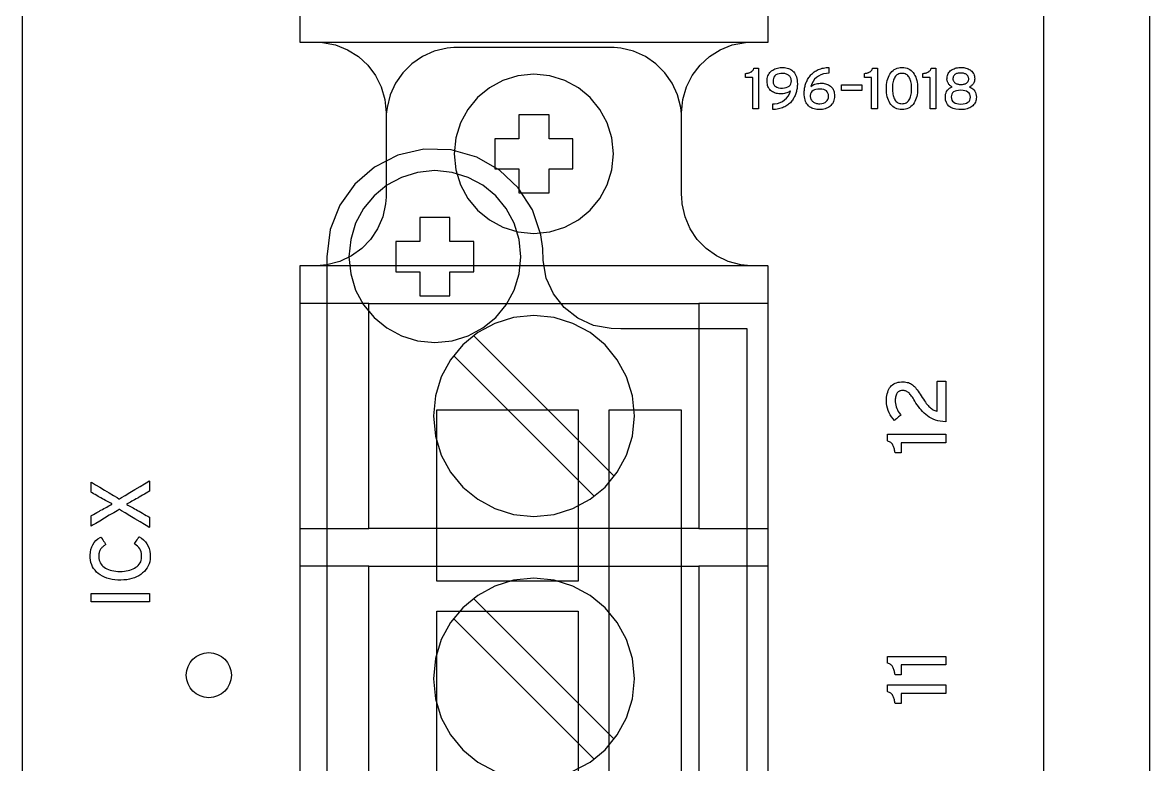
# Model space of a CAD drawing. Extents: x 1 to 47.7, y 0.2 to 35.
# Drawn here: x 38.361 to 40.238, y 7.863 to 9.098 of the extents above; entities that cross this region are included whole.
import ezdxf

# ---------------------------------------------------------------- set-up
doc = ezdxf.new("R2010")
doc.units = 0
doc.header["$MEASUREMENT"] = 0
for name, color, linetype in [('1_1__SCREW_TERMINAL_BLOCK_', 7, 'CONTINUOUS'), ('1_2__CONNECTORIZED_RELAY__', 7, 'CONTINUOUS'), ('8_0_____DWG', 7, 'CONTINUOUS')]:
    doc.layers.add(name, color=color, linetype=linetype)

msp = doc.modelspace()

# ---------------------------------------------------------------- linework, layer by layer
at = {"layer": '1_1__SCREW_TERMINAL_BLOCK_'}
for points in [[(38.823, 9.1144), (38.823, 9.0856), (38.823, 9.0691), (38.823, 9.0655), (38.8242, 9.0655), (38.8395, 9.0655), (38.8468, 9.0655), (38.8486, 9.0655), (38.8496, 9.0655), (38.861, 9.0649), (38.8827, 9.0606), (38.9028, 9.0526), (38.9208, 9.0412), (38.9364, 9.0269), (38.9492, 9.0099), (38.9589, 8.9908), (38.9649, 8.9698), (38.967, 8.9475)], [(39.459, 8.9475), (39.4611, 8.9698), (39.4672, 8.9908), (39.4768, 9.0099), (39.4896, 9.0269), (39.5053, 9.0412), (39.5233, 9.0526), (39.5433, 9.0606), (39.5651, 9.0649), (39.5764, 9.0655), (39.5774, 9.0655), (39.5792, 9.0655), (39.5865, 9.0655), (39.6019, 9.0655), (39.603, 9.0655), (39.603, 9.0691), (39.603, 9.0856), (39.603, 9.1144)], [(38.823, 9.0655), (39.603, 9.0655)], [(39.603, 7.6616), (39.603, 7.8866), (39.603, 7.9939), (39.603, 8.0965), (39.603, 8.1938), (39.603, 8.2848), (39.603, 8.3688), (39.603, 8.445), (39.603, 8.5125), (39.603, 8.5705), (39.603, 8.6183), (39.603, 8.655), (39.603, 8.6798), (39.603, 8.6919), (39.6028, 8.693), (39.598, 8.693), (39.5812, 8.693), (39.5772, 8.693), (39.5745, 8.693), (39.5688, 8.6933), (39.5577, 8.6946), (39.5365, 8.7001), (39.517, 8.7093), (39.4998, 8.7218), (39.485, 8.737), (39.4732, 8.7547), (39.4647, 8.7745), (39.46, 8.796), (39.4591, 8.8072), (39.459, 8.811), (39.459, 8.8115), (39.459, 8.8193), (39.459, 8.8343), (39.459, 8.8541), (39.459, 8.898), (39.459, 8.9172), (39.459, 8.9314), (39.459, 8.938), (39.459, 8.9394), (39.4588, 8.9451), (39.4576, 8.9562), (39.4523, 8.9775), (39.4434, 8.997), (39.4312, 9.0144), (39.4161, 9.0293), (39.3986, 9.0413), (39.379, 9.0501), (39.3577, 9.0551), (39.3465, 9.0561), (39.3412, 9.0563), (39.3404, 9.0563), (39.3353, 9.0563), (39.3259, 9.0563), (39.2965, 9.0563), (39.2572, 9.0563), (39.213, 9.0563), (39.1688, 9.0563), (39.1295, 9.0563), (39.1001, 9.0563), (39.0907, 9.0563), (39.0856, 9.0563), (39.0849, 9.0563), (39.0796, 9.0561), (39.0684, 9.0551), (39.0471, 9.0501), (39.0274, 9.0413), (39.0099, 9.0293), (38.9948, 9.0144), (38.9826, 8.997), (38.9737, 8.9775), (38.9684, 8.9562), (38.9672, 8.9451), (38.967, 8.9394), (38.967, 8.938), (38.967, 8.9314), (38.967, 8.9172), (38.967, 8.898), (38.967, 8.8541), (38.967, 8.8343), (38.967, 8.8193), (38.967, 8.8115), (38.967, 8.811), (38.967, 8.8072), (38.9661, 8.796), (38.9613, 8.7745), (38.9528, 8.7547), (38.941, 8.737), (38.9263, 8.7218), (38.909, 8.7093), (38.8896, 8.7001), (38.8684, 8.6946), (38.8572, 8.6933), (38.8515, 8.693), (38.8489, 8.693), (38.8448, 8.693), (38.828, 8.693), (38.8232, 8.693), (38.823, 8.6919), (38.823, 8.6798), (38.823, 8.655), (38.823, 8.6183), (38.823, 8.5705), (38.823, 8.5125), (38.823, 8.445), (38.823, 8.3688), (38.823, 8.2848), (38.823, 8.1938), (38.823, 8.0965), (38.823, 7.9939), (38.823, 7.8866), (38.823, 7.6616)], [(39.1879, 8.9043), (39.1479, 8.9043), (39.1479, 8.8542), (39.1879, 8.8542), (39.1879, 8.8142), (39.2382, 8.8142), (39.2382, 8.8542), (39.2781, 8.8542), (39.2781, 8.9043), (39.2382, 8.9043), (39.2382, 8.9443), (39.1879, 8.9443), (39.1879, 8.9043)], [(39.603, 8.693), (38.823, 8.693)], [(38.9381, 8.6304), (38.823, 8.6304)], [(39.4879, 8.6304), (39.4879, 8.2554), (38.9381, 8.2554), (38.9381, 8.6304), (39.4879, 8.6304)], [(39.603, 8.6304), (39.4879, 8.6304)], [(39.3467, 8.3426), (39.1124, 8.5769)], [(39.079, 8.5435), (39.3133, 8.3092)], [(38.823, 8.2554), (38.9381, 8.2554)], [(39.4879, 8.2554), (39.603, 8.2554)], [(38.9381, 8.1931), (38.823, 8.1931)], [(39.4879, 8.1931), (39.4879, 7.8181), (38.9381, 7.8181), (38.9381, 8.1931), (39.4879, 8.1931)], [(39.603, 8.1931), (39.4879, 8.1931)], [(39.2781, 7.8514), (39.3066, 7.8668), (39.3314, 7.8872), (39.3518, 7.912), (39.3673, 7.9404), (39.377, 7.9718), (39.3804, 8.0055), (39.377, 8.0392), (39.3673, 8.0707), (39.3518, 8.0991), (39.3314, 8.1238), (39.3066, 8.1442), (39.2781, 8.1596), (39.2467, 8.1694), (39.213, 8.1728), (39.1793, 8.1694), (39.1479, 8.1596), (39.1195, 8.1442), (39.0947, 8.1238), (39.0742, 8.0991), (39.0588, 8.0707), (39.049, 8.0392), (39.0456, 8.0055), (39.049, 7.9718), (39.0588, 7.9404), (39.0742, 7.912), (39.0947, 7.8872), (39.1195, 7.8668), (39.1479, 7.8514)], [(39.3467, 7.9051), (39.1124, 8.1393)], [(39.079, 8.1059), (39.3133, 7.8717)]]:
    msp.add_lwpolyline(points, dxfattribs=at)
for points in [[(39.213, 9.0118), (39.1864, 9.0091), (39.1615, 9.0014), (39.139, 8.9892), (39.1193, 8.973), (39.1031, 8.9533), (39.0908, 8.9308), (39.0831, 8.9059), (39.0804, 8.8792), (39.0831, 8.8525), (39.0908, 8.8277), (39.1031, 8.8052), (39.1193, 8.7856), (39.139, 8.7694), (39.1615, 8.7571), (39.1864, 8.7494), (39.213, 8.7467), (39.2397, 8.7494), (39.2645, 8.7571), (39.2871, 8.7694), (39.3067, 8.7856), (39.3229, 8.8052), (39.3352, 8.8277), (39.3429, 8.8525), (39.3456, 8.8792), (39.3429, 8.9059), (39.3352, 8.9308), (39.3229, 8.9533), (39.3067, 8.973), (39.2871, 8.9892), (39.2645, 9.0014), (39.2397, 9.0091)], [(39.213, 8.6103), (39.1793, 8.6069), (39.1479, 8.5971), (39.1195, 8.5817), (39.0947, 8.5613), (39.0742, 8.5365), (39.0588, 8.5081), (39.049, 8.4767), (39.0456, 8.443), (39.049, 8.4093), (39.0588, 8.3779), (39.0742, 8.3495), (39.0947, 8.3247), (39.1195, 8.3043), (39.1479, 8.2889), (39.1793, 8.2792), (39.213, 8.2758), (39.2467, 8.2792), (39.2781, 8.2889), (39.3066, 8.3043), (39.3314, 8.3247), (39.3518, 8.3495), (39.3673, 8.3779), (39.377, 8.4093), (39.3804, 8.443), (39.377, 8.4767), (39.3673, 8.5081), (39.3518, 8.5365), (39.3314, 8.5613), (39.3066, 8.5817), (39.2781, 8.5971), (39.2467, 8.6069)]]:
    msp.add_lwpolyline(points, close=True, dxfattribs=at)
at = {"layer": '1_2__CONNECTORIZED_RELAY__'}
for points in [[(39.5773, 8.954), (39.5773, 8.956), (39.5773, 8.9613), (39.5773, 8.9689), (39.5773, 8.9778), (39.5773, 8.9869), (39.5773, 8.9953), (39.5773, 9.0019), (39.5773, 9.0056), (39.5772, 9.0062), (39.5763, 9.0062), (39.5749, 9.0062), (39.573, 9.0062), (39.571, 9.0062), (39.569, 9.0062), (39.5673, 9.0062), (39.5661, 9.0062), (39.5656, 9.0062), (39.5656, 9.0064), (39.5656, 9.0071), (39.5656, 9.0082), (39.5656, 9.0094), (39.5656, 9.0106), (39.5656, 9.0117), (39.5656, 9.0126), (39.5656, 9.0131), (39.5662, 9.0132), (39.5674, 9.0134), (39.5686, 9.0135), (39.5697, 9.0138), (39.5707, 9.014), (39.5717, 9.0144), (39.5727, 9.0147), (39.5736, 9.0151), (39.5745, 9.0156), (39.5754, 9.0161), (39.5761, 9.0167), (39.5768, 9.0173), (39.5774, 9.018), (39.5779, 9.0188), (39.5784, 9.0196), (39.5788, 9.0205), (39.5791, 9.0215), (39.5793, 9.022), (39.5799, 9.022), (39.5809, 9.022), (39.5821, 9.022), (39.5835, 9.022), (39.5849, 9.022), (39.5861, 9.022), (39.5869, 9.022), (39.5872, 9.022), (39.5872, 9.0194), (39.5872, 9.0125), (39.5872, 9.0026), (39.5872, 8.991), (39.5872, 8.9791), (39.5872, 8.9682), (39.5872, 8.9596), (39.5872, 8.9547), (39.5871, 8.954), (39.5864, 8.954), (39.5851, 8.954), (39.5835, 8.954), (39.5818, 8.954), (39.5801, 8.954), (39.5787, 8.954), (39.5777, 8.954)], [(39.6517, 8.996), (39.6517, 8.9944), (39.6516, 8.9928), (39.6515, 8.9913), (39.6513, 8.9897), (39.6511, 8.988), (39.6508, 8.9864), (39.6505, 8.9848), (39.6501, 8.9831), (39.6497, 8.9815), (39.6492, 8.9798), (39.6486, 8.9782), (39.6479, 8.9765), (39.6471, 8.9749), (39.6463, 8.9733), (39.6454, 8.9718), (39.6445, 8.9703), (39.6435, 8.9687), (39.6424, 8.9673), (39.6412, 8.9659), (39.64, 8.9645), (39.6387, 8.9632), (39.6372, 8.962), (39.6357, 8.9609), (39.6341, 8.9598), (39.6325, 8.9587), (39.6307, 8.9578), (39.6288, 8.9568), (39.6268, 8.956), (39.6248, 8.9553), (39.6226, 8.9546), (39.6203, 8.9541), (39.6179, 8.9536), (39.6155, 8.9533), (39.6129, 8.953), (39.6109, 8.9529), (39.6109, 8.9534), (39.6109, 8.9545), (39.6109, 8.9559), (39.6109, 8.9575), (39.6109, 8.9591), (39.6109, 8.9606), (39.6109, 8.9617), (39.6109, 8.9624), (39.6137, 8.9627), (39.6185, 8.9634), (39.623, 8.9647), (39.6269, 8.9666), (39.6305, 8.969), (39.6336, 8.9719), (39.6363, 8.9753), (39.6386, 8.9793), (39.6404, 8.9839), (39.6394, 8.9836), (39.6378, 8.9825), (39.6361, 8.9816), (39.6342, 8.9808), (39.6322, 8.9802), (39.6301, 8.9797), (39.6278, 8.9794), (39.6254, 8.9792), (39.623, 8.9791), (39.6209, 8.9792), (39.6189, 8.9795), (39.617, 8.9798), (39.6152, 8.9803), (39.6134, 8.981), (39.6117, 8.9818), (39.6101, 8.9827), (39.6086, 8.9838), (39.6071, 8.985), (39.6058, 8.9863), (39.6046, 8.9878), (39.6036, 8.9895), (39.6028, 8.9913), (39.6021, 8.9932), (39.6017, 8.9953), (39.6013, 8.9975), (39.6012, 8.9999), (39.6013, 9.0024), (39.6015, 9.0048), (39.602, 9.0071), (39.6026, 9.0092), (39.6035, 9.0111), (39.6045, 9.0129), (39.6058, 9.0146), (39.6072, 9.0161), (39.6089, 9.0175), (39.6106, 9.0187), (39.6124, 9.0198), (39.6143, 9.0207), (39.6163, 9.0215), (39.6184, 9.0221), (39.6207, 9.0226), (39.623, 9.0229), (39.6254, 9.0231), (39.6279, 9.0231), (39.6303, 9.0229), (39.6326, 9.0226), (39.6347, 9.0221), (39.6368, 9.0215), (39.6388, 9.0207), (39.6407, 9.0197), (39.6424, 9.0185), (39.6441, 9.0172), (39.6456, 9.0157), (39.647, 9.014), (39.6482, 9.012), (39.6493, 9.0099), (39.6501, 9.0075), (39.6508, 9.005), (39.6513, 9.0022), (39.6516, 8.9992)], [(39.6417, 9.0007), (39.6416, 9.002), (39.6415, 9.0032), (39.6412, 9.0043), (39.6408, 9.0054), (39.6403, 9.0065), (39.6397, 9.0075), (39.6389, 9.0084), (39.6381, 9.0093), (39.6371, 9.0102), (39.6361, 9.0109), (39.6349, 9.0116), (39.6336, 9.0121), (39.6322, 9.0125), (39.6307, 9.0129), (39.6291, 9.0131), (39.6273, 9.0132), (39.6244, 9.0131), (39.6212, 9.0127), (39.6184, 9.0118), (39.6161, 9.0107), (39.6142, 9.0091), (39.6127, 9.0072), (39.6118, 9.005), (39.6112, 9.0024), (39.6112, 8.9995), (39.6116, 8.9969), (39.6125, 8.9946), (39.6138, 8.9928), (39.6156, 8.9912), (39.6177, 8.9901), (39.6203, 8.9893), (39.6234, 8.9888), (39.6269, 8.9887), (39.6303, 8.989), (39.6332, 8.9896), (39.6358, 8.9906), (39.6378, 8.9919), (39.6395, 8.9936), (39.6407, 8.9956), (39.6414, 8.998)], [(39.7136, 8.9756), (39.7135, 8.9731), (39.7132, 8.9707), (39.7127, 8.9685), (39.712, 8.9665), (39.7111, 8.9646), (39.71, 8.9628), (39.7088, 8.9612), (39.7073, 8.9597), (39.7057, 8.9583), (39.704, 8.9571), (39.7021, 8.956), (39.7002, 8.9551), (39.6981, 8.9544), (39.696, 8.9538), (39.6937, 8.9533), (39.6913, 8.953), (39.6888, 8.9529), (39.6864, 8.9529), (39.684, 8.9531), (39.6818, 8.9535), (39.6797, 8.954), (39.6776, 8.9547), (39.6757, 8.9556), (39.6739, 8.9566), (39.6721, 8.9578), (39.6704, 8.9592), (39.6689, 8.9608), (39.6675, 8.9626), (39.6663, 8.9645), (39.6653, 8.9667), (39.6645, 8.9691), (39.6639, 8.9717), (39.6634, 8.9745), (39.6632, 8.9776), (39.6631, 8.9804), (39.6631, 8.982), (39.6632, 8.9836), (39.6634, 8.9852), (39.6636, 8.9868), (39.6638, 8.9884), (39.6642, 8.9901), (39.6645, 8.9918), (39.6649, 8.9935), (39.6654, 8.9951), (39.666, 8.9968), (39.6666, 8.9984), (39.6673, 9), (39.668, 9.0016), (39.6688, 9.0032), (39.6697, 9.0047), (39.6707, 9.0062), (39.6717, 9.0077), (39.6728, 9.0092), (39.674, 9.0106), (39.6753, 9.0119), (39.6767, 9.0132), (39.6781, 9.0144), (39.6797, 9.0156), (39.6813, 9.0167), (39.683, 9.0177), (39.6847, 9.0187), (39.6866, 9.0196), (39.6886, 9.0204), (39.6906, 9.0211), (39.6928, 9.0217), (39.6951, 9.0222), (39.6975, 9.0225), (39.6999, 9.0228), (39.7025, 9.023), (39.704, 9.023), (39.704, 9.0224), (39.704, 9.0212), (39.704, 9.0197), (39.704, 9.0181), (39.704, 9.0165), (39.704, 9.0151), (39.704, 9.014), (39.704, 9.0135), (39.7, 9.0132), (39.6952, 9.0123), (39.6909, 9.0109), (39.687, 9.0089), (39.6836, 9.0064), (39.6805, 9.0034), (39.6779, 8.9998), (39.6758, 8.9956), (39.6743, 8.9914), (39.6757, 8.9926), (39.6774, 8.9936), (39.6791, 8.9945), (39.681, 8.9953), (39.6831, 8.9959), (39.6852, 8.9963), (39.6875, 8.9966), (39.6899, 8.9968), (39.6923, 8.9968), (39.6944, 8.9967), (39.6964, 8.9964), (39.6983, 8.996), (39.7002, 8.9955), (39.7019, 8.9948), (39.7036, 8.994), (39.7052, 8.9931), (39.7067, 8.992), (39.7081, 8.9908), (39.7094, 8.9894), (39.7105, 8.9879), (39.7114, 8.9862), (39.7122, 8.9844), (39.7128, 8.9824), (39.7132, 8.9803), (39.7135, 8.978)], [(39.775, 8.954), (39.775, 8.956), (39.775, 8.9613), (39.775, 8.9689), (39.775, 8.9778), (39.775, 8.9869), (39.775, 8.9953), (39.775, 9.0019), (39.775, 9.0056), (39.7749, 9.0062), (39.7741, 9.0062), (39.7726, 9.0062), (39.7707, 9.0062), (39.7687, 9.0062), (39.7667, 9.0062), (39.765, 9.0062), (39.7638, 9.0062), (39.7633, 9.0062), (39.7633, 9.0064), (39.7633, 9.0071), (39.7633, 9.0082), (39.7633, 9.0094), (39.7633, 9.0106), (39.7633, 9.0117), (39.7633, 9.0126), (39.7633, 9.0131), (39.764, 9.0132), (39.7651, 9.0134), (39.7663, 9.0135), (39.7674, 9.0138), (39.7684, 9.014), (39.7695, 9.0144), (39.7704, 9.0147), (39.7714, 9.0151), (39.7723, 9.0156), (39.7731, 9.0161), (39.7738, 9.0167), (39.7745, 9.0173), (39.7751, 9.018), (39.7757, 9.0188), (39.7761, 9.0196), (39.7765, 9.0205), (39.7768, 9.0215), (39.777, 9.022), (39.7776, 9.022), (39.7786, 9.022), (39.7799, 9.022), (39.7813, 9.022), (39.7826, 9.022), (39.7838, 9.022), (39.7846, 9.022), (39.7849, 9.022), (39.7849, 9.0194), (39.7849, 9.0125), (39.7849, 9.0026), (39.7849, 8.991), (39.7849, 8.9791), (39.7849, 8.9682), (39.7849, 8.9596), (39.7849, 8.9547), (39.7848, 8.954), (39.7841, 8.954), (39.7828, 8.954), (39.7813, 8.954), (39.7795, 8.954), (39.7778, 8.954), (39.7764, 8.954), (39.7754, 8.954)], [(39.8519, 8.9881), (39.8518, 8.9845), (39.8516, 8.9811), (39.8511, 8.9778), (39.8505, 8.9747), (39.8497, 8.9718), (39.8486, 8.969), (39.8475, 8.9664), (39.8461, 8.964), (39.8445, 8.9617), (39.8428, 8.9597), (39.8409, 8.9579), (39.8388, 8.9564), (39.8366, 8.9552), (39.8342, 8.9542), (39.8316, 8.9535), (39.8288, 8.9531), (39.8258, 8.9529), (39.8229, 8.9531), (39.8202, 8.9535), (39.8176, 8.9542), (39.8152, 8.9552), (39.813, 8.9564), (39.8109, 8.9579), (39.809, 8.9596), (39.8073, 8.9616), (39.8058, 8.9638), (39.8044, 8.9662), (39.8032, 8.9688), (39.8022, 8.9716), (39.8014, 8.9745), (39.8008, 8.9776), (39.8003, 8.9809), (39.8, 8.9843), (39.8, 8.9879), (39.8, 8.9915), (39.8003, 8.995), (39.8008, 8.9983), (39.8014, 9.0014), (39.8023, 9.0043), (39.8033, 9.0071), (39.8045, 9.0097), (39.8059, 9.0121), (39.8074, 9.0144), (39.8092, 9.0164), (39.8111, 9.0182), (39.8131, 9.0197), (39.8154, 9.0209), (39.8178, 9.0218), (39.8204, 9.0225), (39.8231, 9.0229), (39.826, 9.0231), (39.829, 9.0229), (39.8317, 9.0225), (39.8343, 9.0218), (39.8367, 9.0208), (39.839, 9.0196), (39.8411, 9.0182), (39.8429, 9.0164), (39.8447, 9.0145), (39.8462, 9.0122), (39.8475, 9.0098), (39.8487, 9.0072), (39.8497, 9.0045), (39.8505, 9.0016), (39.8511, 8.9985), (39.8516, 8.9952), (39.8518, 8.9917)], [(39.842, 8.9879), (39.8419, 8.9905), (39.8418, 8.9929), (39.8415, 8.9952), (39.8411, 8.9974), (39.8407, 8.9995), (39.8401, 9.0015), (39.8395, 9.0034), (39.8387, 9.0052), (39.8378, 9.0069), (39.8368, 9.0083), (39.8356, 9.0096), (39.8343, 9.0107), (39.8329, 9.0116), (39.8313, 9.0123), (39.8296, 9.0128), (39.8278, 9.0131), (39.8258, 9.0132), (39.8239, 9.0131), (39.8221, 9.0128), (39.8204, 9.0123), (39.8189, 9.0116), (39.8175, 9.0107), (39.8162, 9.0097), (39.8151, 9.0084), (39.8141, 9.0069), (39.8132, 9.0053), (39.8124, 9.0036), (39.8117, 9.0017), (39.8111, 8.9997), (39.8107, 8.9976), (39.8103, 8.9954), (39.8101, 8.9931), (39.8099, 8.9907), (39.8099, 8.9881), (39.81, 8.9856), (39.8101, 8.9832), (39.8104, 8.9809), (39.8108, 8.9787), (39.8112, 8.9766), (39.8118, 8.9746), (39.8125, 8.9728), (39.8133, 8.971), (39.8142, 8.9693), (39.8153, 8.9678), (39.8164, 8.9665), (39.8177, 8.9654), (39.8191, 8.9644), (39.8206, 8.9637), (39.8223, 8.9632), (39.8241, 8.9629), (39.826, 8.9628), (39.828, 8.9629), (39.8298, 8.9632), (39.8315, 8.9637), (39.8331, 8.9644), (39.8345, 8.9653), (39.8358, 8.9664), (39.8369, 8.9678), (39.8379, 8.9693), (39.8388, 8.9709), (39.8395, 8.9726), (39.8402, 8.9745), (39.8407, 8.9764), (39.8412, 8.9785), (39.8415, 8.9807), (39.8418, 8.983), (39.8419, 8.9854)], [(39.8726, 8.954), (39.8726, 8.956), (39.8726, 8.9613), (39.8726, 8.9689), (39.8726, 8.9778), (39.8726, 8.9869), (39.8726, 8.9953), (39.8726, 9.0019), (39.8726, 9.0056), (39.8725, 9.0062), (39.8717, 9.0062), (39.8702, 9.0062), (39.8683, 9.0062), (39.8663, 9.0062), (39.8643, 9.0062), (39.8626, 9.0062), (39.8614, 9.0062), (39.8609, 9.0062), (39.8609, 9.0064), (39.8609, 9.0071), (39.8609, 9.0082), (39.8609, 9.0094), (39.8609, 9.0106), (39.8609, 9.0117), (39.8609, 9.0126), (39.8609, 9.0131), (39.8616, 9.0132), (39.8627, 9.0134), (39.8639, 9.0135), (39.865, 9.0138), (39.866, 9.014), (39.8671, 9.0144), (39.868, 9.0147), (39.869, 9.0151), (39.8699, 9.0156), (39.8707, 9.0161), (39.8714, 9.0167), (39.8721, 9.0173), (39.8727, 9.018), (39.8733, 9.0188), (39.8737, 9.0196), (39.8741, 9.0205), (39.8744, 9.0215), (39.8746, 9.022), (39.8752, 9.022), (39.8762, 9.022), (39.8775, 9.022), (39.8789, 9.022), (39.8802, 9.022), (39.8814, 9.022), (39.8822, 9.022), (39.8825, 9.022), (39.8825, 9.0194), (39.8825, 9.0125), (39.8825, 9.0026), (39.8825, 8.991), (39.8825, 8.9791), (39.8825, 8.9682), (39.8825, 8.9596), (39.8825, 8.9547), (39.8824, 8.954), (39.8817, 8.954), (39.8804, 8.954), (39.8789, 8.954), (39.8771, 8.954), (39.8754, 8.954), (39.874, 8.954), (39.873, 8.954)], [(39.9498, 8.9738), (39.9497, 8.9715), (39.9494, 8.9694), (39.9489, 8.9674), (39.9483, 8.9655), (39.9474, 8.9638), (39.9464, 8.9622), (39.9452, 8.9607), (39.9438, 8.9593), (39.9423, 8.9581), (39.9406, 8.957), (39.9388, 8.956), (39.9368, 8.9551), (39.9347, 8.9544), (39.9325, 8.9538), (39.9301, 8.9534), (39.9276, 8.9531), (39.9249, 8.9529), (39.9205, 8.953), (39.9154, 8.9536), (39.911, 8.9548), (39.9072, 8.9565), (39.9041, 8.9588), (39.9016, 8.9616), (39.8998, 8.9649), (39.8986, 8.9687), (39.8981, 8.9731), (39.8981, 8.9762), (39.8986, 8.9788), (39.8993, 8.9811), (39.9003, 8.9833), (39.9017, 8.9852), (39.9033, 8.9869), (39.9052, 8.9885), (39.9075, 8.9898), (39.9095, 8.9908), (39.9084, 8.9914), (39.9074, 8.992), (39.9065, 8.9926), (39.9056, 8.9933), (39.9049, 8.9941), (39.9042, 8.9948), (39.9036, 8.9956), (39.9031, 8.9964), (39.9026, 8.9973), (39.9022, 8.9981), (39.9018, 8.999), (39.9015, 8.9998), (39.9013, 9.0006), (39.9011, 9.0014), (39.9009, 9.0021), (39.9008, 9.0029), (39.9008, 9.0037), (39.9009, 9.0055), (39.9011, 9.0076), (39.9015, 9.0095), (39.9021, 9.0114), (39.9029, 9.0131), (39.9038, 9.0146), (39.9049, 9.0161), (39.9062, 9.0174), (39.9077, 9.0185), (39.9092, 9.0195), (39.9109, 9.0204), (39.9126, 9.0211), (39.9144, 9.0218), (39.9162, 9.0223), (39.9182, 9.0227), (39.9203, 9.0229), (39.9224, 9.0231), (39.9246, 9.0231), (39.9267, 9.023), (39.9287, 9.0228), (39.9306, 9.0225), (39.9325, 9.022), (39.9343, 9.0214), (39.936, 9.0207), (39.9377, 9.0199), (39.9393, 9.019), (39.9408, 9.0179), (39.9422, 9.0167), (39.9434, 9.0154), (39.9444, 9.0139), (39.9453, 9.0123), (39.946, 9.0105), (39.9465, 9.0086), (39.9468, 9.0066), (39.947, 9.0044), (39.947, 9.0038), (39.947, 9.0034), (39.9469, 9.0031), (39.9469, 9.0027), (39.9469, 9.0023), (39.9468, 9.0019), (39.9467, 9.0016), (39.9467, 9.0012), (39.9466, 9.0008), (39.9465, 9.0003), (39.9464, 8.9999), (39.9462, 8.9995), (39.9461, 8.999), (39.9459, 8.9986), (39.9457, 8.9982), (39.9455, 8.9977), (39.9453, 8.9973), (39.945, 8.9966), (39.9444, 8.9958), (39.9438, 8.9949), (39.9431, 8.9941), (39.9423, 8.9934), (39.9415, 8.9927), (39.9405, 8.992), (39.9395, 8.9914), (39.9384, 8.9909), (39.9399, 8.99), (39.9422, 8.9888), (39.9441, 8.9874), (39.9458, 8.9857), (39.9472, 8.9838), (39.9483, 8.9817), (39.9491, 8.9793), (39.9496, 8.9767)], [(39.937, 9.0038), (39.937, 9.0047), (39.9368, 9.0056), (39.9366, 9.0065), (39.9363, 9.0074), (39.936, 9.0082), (39.9355, 9.009), (39.935, 9.0097), (39.9344, 9.0104), (39.9337, 9.0111), (39.9328, 9.0117), (39.9319, 9.0123), (39.9308, 9.0127), (39.9297, 9.0131), (39.9284, 9.0134), (39.927, 9.0136), (39.9254, 9.0137), (39.9238, 9.0138), (39.9222, 9.0137), (39.9207, 9.0136), (39.9193, 9.0134), (39.918, 9.0131), (39.9169, 9.0128), (39.9158, 9.0124), (39.9149, 9.0119), (39.9141, 9.0113), (39.9134, 9.0107), (39.9128, 9.01), (39.9122, 9.0093), (39.9118, 9.0085), (39.9114, 9.0077), (39.9111, 9.0069), (39.9109, 9.006), (39.9108, 9.0051), (39.9108, 9.0042), (39.9108, 9.0032), (39.911, 9.0023), (39.9112, 9.0014), (39.9116, 9.0006), (39.912, 8.9998), (39.9126, 8.999), (39.9132, 8.9983), (39.914, 8.9977), (39.9148, 8.9971), (39.9157, 8.9965), (39.9167, 8.9961), (39.9177, 8.9957), (39.9188, 8.9953), (39.92, 8.9951), (39.9213, 8.9949), (39.9226, 8.9948), (39.924, 8.9948), (39.9255, 8.9948), (39.9268, 8.9949), (39.9281, 8.9951), (39.9293, 8.9954), (39.9304, 8.9957), (39.9315, 8.9961), (39.9324, 8.9966), (39.9333, 8.9972), (39.9341, 8.9978), (39.9348, 8.9984), (39.9354, 8.9991), (39.9359, 8.9997), (39.9363, 9.0005), (39.9366, 9.0012), (39.9368, 9.0021), (39.937, 9.0029)], [(39.7037, 8.9754), (39.7034, 8.9781), (39.7027, 8.9805), (39.7016, 8.9825), (39.7, 8.9842), (39.698, 8.9855), (39.6956, 8.9864), (39.6927, 8.987), (39.6894, 8.9872), (39.6859, 8.9871), (39.6827, 8.9866), (39.68, 8.9858), (39.6778, 8.9846), (39.676, 8.9831), (39.6746, 8.9812), (39.6737, 8.979), (39.6732, 8.9764), (39.6732, 8.9745), (39.6733, 8.9733), (39.6735, 8.9721), (39.6739, 8.971), (39.6744, 8.97), (39.675, 8.969), (39.6757, 8.968), (39.6765, 8.9671), (39.6774, 8.9662), (39.6784, 8.9654), (39.6796, 8.9647), (39.6808, 8.9641), (39.6822, 8.9636), (39.6836, 8.9632), (39.6852, 8.963), (39.6868, 8.9628), (39.6889, 8.9628), (39.6924, 8.9631), (39.6954, 8.9637), (39.6979, 8.9648), (39.6999, 8.9662), (39.7016, 8.9679), (39.7027, 8.97), (39.7034, 8.9725)], [(39.9398, 8.9735), (39.9396, 8.9762), (39.9388, 8.9785), (39.9376, 8.9805), (39.9358, 8.9822), (39.9336, 8.9834), (39.9308, 8.9844), (39.9276, 8.9849), (39.9238, 8.9852), (39.9201, 8.985), (39.9169, 8.9844), (39.9142, 8.9835), (39.9119, 8.9823), (39.9102, 8.9807), (39.909, 8.9788), (39.9082, 8.9766), (39.908, 8.974), (39.9083, 8.9713), (39.909, 8.9689), (39.9103, 8.9669), (39.9121, 8.9652), (39.9143, 8.9639), (39.917, 8.963), (39.9202, 8.9624), (39.9239, 8.9622), (39.9276, 8.9624), (39.9309, 8.963), (39.9336, 8.9639), (39.9358, 8.9652), (39.9376, 8.9667), (39.9388, 8.9687), (39.9396, 8.9709)], [(39.048, 8.8514), (39.0192, 8.8485), (38.9924, 8.8401), (38.9681, 8.8269), (38.9469, 8.8094), (38.9294, 8.7882), (38.9162, 8.7639), (38.9079, 8.737), (38.905, 8.7081), (38.9079, 8.6793), (38.9162, 8.6524), (38.9294, 8.6281), (38.9469, 8.6069), (38.9681, 8.5894), (38.9924, 8.5762), (39.0192, 8.5679), (39.048, 8.565), (39.0769, 8.5679), (39.1038, 8.5762), (39.1282, 8.5894), (39.1494, 8.6069), (39.1668, 8.6281), (39.18, 8.6524), (39.1884, 8.6793), (39.1913, 8.7081), (39.1884, 8.737), (39.18, 8.7639), (39.1668, 8.7882), (39.1494, 8.8094), (39.1282, 8.8269), (39.1038, 8.8401), (39.0769, 8.8485)]]:
    msp.add_lwpolyline(points, close=True, dxfattribs=at)
for points in [[(39.7251, 8.9849), (39.7251, 8.9942), (39.7591, 8.9942), (39.7591, 8.9849), (39.7251, 8.9849)], [(39.5682, 7.7687), (39.5682, 7.9077), (39.5682, 8.0389), (39.5682, 8.1605), (39.5682, 8.2706), (39.5682, 8.3674), (39.5682, 8.4102), (39.5682, 8.449), (39.5682, 8.4835), (39.5682, 8.5135), (39.5682, 8.5388), (39.5682, 8.5591), (39.5682, 8.5743), (39.5682, 8.584), (39.5682, 8.5881), (39.568, 8.5882), (39.5628, 8.5882), (39.5509, 8.5882), (39.5338, 8.5882), (39.4887, 8.5882), (39.4376, 8.5882), (39.3905, 8.5882), (39.3716, 8.5882), (39.3575, 8.5882), (39.3419, 8.5884), (39.3124, 8.5936), (39.2859, 8.6056), (39.2633, 8.6234), (39.2455, 8.646), (39.2336, 8.6725), (39.2283, 8.7019), (39.2276, 8.722), (39.2245, 8.7444), (39.2104, 8.7861), (39.187, 8.8226), (39.1558, 8.8524), (39.1181, 8.874), (39.0754, 8.886), (39.0296, 8.8872), (38.9862, 8.8772), (38.9475, 8.8574), (38.9149, 8.8291), (38.8899, 8.7939), (38.8738, 8.7531), (38.8681, 8.7081), (38.8681, 8.7052), (38.8681, 8.6966), (38.8681, 8.6825), (38.8681, 8.6632), (38.8681, 8.6388), (38.8681, 8.6097), (38.8681, 8.5761), (38.8681, 8.5382), (38.8681, 8.4962), (38.8681, 8.4503), (38.8681, 8.348), (38.8681, 8.2331), (38.8681, 8.1074), (38.8681, 7.9728), (38.8681, 7.8312)], [(38.9829, 8.7333), (38.9829, 8.6831), (39.0232, 8.6831), (39.0232, 8.6432), (39.0731, 8.6432), (39.0731, 8.6831), (39.1131, 8.6831), (39.1131, 8.7333), (39.0731, 8.7333), (39.0731, 8.7732), (39.0232, 8.7732), (39.0232, 8.7333), (38.9829, 8.7333)], [(39.2865, 8.4531), (39.2865, 8.1681), (39.0515, 8.1681), (39.0515, 8.4531), (39.2865, 8.4531)], [(39.4581, 8.4531), (39.4581, 7.8331), (39.3381, 7.8331), (39.3381, 8.4531), (39.4581, 8.4531)], [(39.2865, 8.1181), (39.2865, 7.8331), (39.0515, 7.8331), (39.0515, 8.1181), (39.2865, 8.1181)]]:
    msp.add_lwpolyline(points, dxfattribs=at)
at = {"layer": '8_0_____DWG'}
for points in [[(38.3615, 7.6223), (38.3615, 7.9512), (38.3615, 8.2824), (38.3615, 8.9483), (38.3615, 9.2814), (38.3615, 9.6135), (38.3615, 9.9437), (38.3615, 10.1079), (38.3615, 10.2713), (38.3615, 10.4339), (38.3615, 10.5955), (38.3615, 10.756), (38.3615, 10.9153)], [(40.0615, 10.9153), (40.0615, 10.756), (40.0615, 10.5955), (40.0615, 10.4339), (40.0615, 10.2713), (40.0615, 10.1079), (40.0615, 9.9437), (40.0615, 9.6135), (40.0615, 9.2814), (40.0615, 8.9483), (40.0615, 8.2824), (40.0615, 7.9512), (40.0615, 7.6223)], [(40.238, 10.8852), (40.238, 10.4848), (40.238, 10.0852), (40.238, 9.6871), (40.238, 9.4889), (40.238, 9.2914), (40.238, 9.0946), (40.238, 8.8988), (40.238, 8.7039), (40.238, 8.5101), (40.238, 8.3175), (40.238, 8.1261), (40.238, 7.9361), (40.238, 7.7476)], [(38.5727, 8.1335), (38.4755, 8.1335), (38.4755, 8.1476), (38.5727, 8.1476), (38.5727, 8.1335)]]:
    msp.add_lwpolyline(points, dxfattribs=at)
for points in [[(39.8988, 8.4332), (39.8941, 8.4336), (39.8897, 8.4342), (39.8855, 8.4351), (39.8816, 8.4362), (39.8779, 8.4375), (39.8744, 8.4391), (39.8712, 8.4409), (39.8682, 8.443), (39.8654, 8.4453), (39.8628, 8.4477), (39.8603, 8.4502), (39.8579, 8.4529), (39.8556, 8.4556), (39.8534, 8.4585), (39.8513, 8.4614), (39.8492, 8.4645), (39.8473, 8.4676), (39.8457, 8.4703), (39.8444, 8.4724), (39.8432, 8.4742), (39.842, 8.4759), (39.8409, 8.4775), (39.8398, 8.4789), (39.8387, 8.4801), (39.8377, 8.4812), (39.8367, 8.4821), (39.8358, 8.4828), (39.8348, 8.4834), (39.8338, 8.4839), (39.8328, 8.4844), (39.8317, 8.4847), (39.8307, 8.485), (39.8296, 8.4852), (39.8285, 8.4853), (39.8274, 8.4854), (39.8261, 8.4854), (39.8249, 8.4852), (39.8237, 8.485), (39.8225, 8.4846), (39.8215, 8.4841), (39.8205, 8.4836), (39.8196, 8.4829), (39.8187, 8.4821), (39.8179, 8.4812), (39.8172, 8.4802), (39.8166, 8.479), (39.816, 8.4776), (39.8155, 8.4761), (39.8152, 8.4745), (39.8149, 8.4727), (39.8147, 8.4708), (39.8146, 8.4688), (39.8146, 8.4664), (39.8149, 8.4635), (39.8154, 8.4608), (39.8161, 8.4581), (39.8171, 8.4554), (39.8183, 8.4529), (39.8197, 8.4504), (39.8214, 8.448), (39.8233, 8.4456), (39.8241, 8.4445), (39.8234, 8.4439), (39.822, 8.4428), (39.8203, 8.4414), (39.8184, 8.4399), (39.8166, 8.4384), (39.815, 8.4371), (39.8138, 8.4361), (39.8132, 8.4356), (39.811, 8.4381), (39.8085, 8.4414), (39.8063, 8.4448), (39.8045, 8.4483), (39.8029, 8.452), (39.8017, 8.4557), (39.8008, 8.4596), (39.8003, 8.4636), (39.8, 8.4678), (39.8001, 8.4711), (39.8004, 8.4742), (39.8008, 8.4772), (39.8014, 8.48), (39.8021, 8.4827), (39.803, 8.4852), (39.8041, 8.4875), (39.8053, 8.4896), (39.8068, 8.4916), (39.8084, 8.4934), (39.8102, 8.4949), (39.8122, 8.4963), (39.8144, 8.4974), (39.8168, 8.4983), (39.8193, 8.499), (39.822, 8.4995), (39.8249, 8.4997), (39.8277, 8.4998), (39.8301, 8.4996), (39.8323, 8.4993), (39.8345, 8.4989), (39.8365, 8.4984), (39.8384, 8.4976), (39.8403, 8.4968), (39.842, 8.4958), (39.8436, 8.4947), (39.8451, 8.4933), (39.8467, 8.4918), (39.8482, 8.4901), (39.8498, 8.4883), (39.8514, 8.4863), (39.853, 8.4841), (39.8546, 8.4817), (39.8563, 8.4791), (39.858, 8.4764), (39.8597, 8.4735), (39.8615, 8.4708), (39.8632, 8.4683), (39.8648, 8.466), (39.8663, 8.4639), (39.8679, 8.4619), (39.8693, 8.4602), (39.8707, 8.4587), (39.8721, 8.4574), (39.8735, 8.4563), (39.8749, 8.4552), (39.8763, 8.4542), (39.8777, 8.4534), (39.8792, 8.4527), (39.8806, 8.452), (39.8821, 8.4515), (39.8837, 8.4511), (39.8847, 8.4511), (39.8847, 8.454), (39.8847, 8.4596), (39.8847, 8.467), (39.8847, 8.4753), (39.8847, 8.4837), (39.8847, 8.4913), (39.8847, 8.4971), (39.8847, 8.5003), (39.8848, 8.5007), (39.8859, 8.5007), (39.8876, 8.5007), (39.8898, 8.5007), (39.8921, 8.5007), (39.8945, 8.5007), (39.8965, 8.5007), (39.898, 8.5007), (39.8988, 8.5007), (39.8988, 8.4992), (39.8988, 8.4935), (39.8988, 8.4847), (39.8988, 8.474), (39.8988, 8.4625), (39.8988, 8.4514), (39.8988, 8.4421), (39.8988, 8.4356)], [(39.8988, 8.3985), (39.8959, 8.3985), (39.8884, 8.3985), (39.8775, 8.3985), (39.8648, 8.3985), (39.8518, 8.3985), (39.8398, 8.3985), (39.8304, 8.3985), (39.825, 8.3985), (39.8243, 8.3984), (39.8243, 8.3971), (39.8243, 8.395), (39.8243, 8.3924), (39.8243, 8.3894), (39.8243, 8.3866), (39.8243, 8.3842), (39.8243, 8.3825), (39.8243, 8.3818), (39.8239, 8.3818), (39.8229, 8.3818), (39.8214, 8.3818), (39.8197, 8.3818), (39.8179, 8.3818), (39.8163, 8.3818), (39.815, 8.3818), (39.8143, 8.3818), (39.8141, 8.3827), (39.814, 8.3844), (39.8137, 8.386), (39.8134, 8.3876), (39.813, 8.3891), (39.8125, 8.3906), (39.812, 8.392), (39.8114, 8.3933), (39.8108, 8.3946), (39.8101, 8.3958), (39.8093, 8.3968), (39.8084, 8.3978), (39.8073, 8.3987), (39.8062, 8.3994), (39.805, 8.4001), (39.8037, 8.4006), (39.8023, 8.401), (39.8016, 8.4013), (39.8016, 8.4022), (39.8016, 8.4036), (39.8016, 8.4054), (39.8016, 8.4074), (39.8016, 8.4094), (39.8016, 8.411), (39.8016, 8.4122), (39.8016, 8.4126), (39.8053, 8.4126), (39.8152, 8.4126), (39.8294, 8.4126), (39.8459, 8.4126), (39.8629, 8.4126), (39.8785, 8.4126), (39.8908, 8.4126), (39.8978, 8.4126), (39.8988, 8.4125), (39.8988, 8.4115), (39.8988, 8.4097), (39.8988, 8.4074), (39.8988, 8.405), (39.8988, 8.4025), (39.8988, 8.4005), (39.8988, 8.3991)], [(38.5727, 8.3176), (38.572, 8.3172), (38.5702, 8.3162), (38.5676, 8.3147), (38.5645, 8.3129), (38.5613, 8.311), (38.5582, 8.3093), (38.5558, 8.3078), (38.5542, 8.3069), (38.5532, 8.3063), (38.5506, 8.3049), (38.5481, 8.3035), (38.5457, 8.3022), (38.5434, 8.3009), (38.5411, 8.2997), (38.539, 8.2986), (38.537, 8.2975), (38.5351, 8.2965), (38.5351, 8.2955), (38.537, 8.2946), (38.539, 8.2935), (38.5411, 8.2924), (38.5433, 8.2912), (38.5456, 8.29), (38.548, 8.2886), (38.5505, 8.2872), (38.5531, 8.2857), (38.5542, 8.2851), (38.5558, 8.2842), (38.5582, 8.2828), (38.5613, 8.281), (38.5645, 8.2792), (38.5676, 8.2774), (38.5702, 8.2759), (38.572, 8.2749), (38.5727, 8.2745), (38.5727, 8.2739), (38.5727, 8.2722), (38.5727, 8.2698), (38.5727, 8.267), (38.5727, 8.2641), (38.5727, 8.2614), (38.5727, 8.2592), (38.5727, 8.2578), (38.5726, 8.2575), (38.5699, 8.2591), (38.5645, 8.2624), (38.5571, 8.2668), (38.5487, 8.2718), (38.5402, 8.2769), (38.5325, 8.2815), (38.5265, 8.2852), (38.5231, 8.2872), (38.5222, 8.2873), (38.5189, 8.2853), (38.5133, 8.2819), (38.506, 8.2776), (38.4981, 8.2728), (38.4902, 8.2681), (38.4833, 8.2639), (38.4781, 8.2609), (38.4756, 8.2594), (38.4755, 8.2597), (38.4755, 8.2611), (38.4755, 8.2634), (38.4755, 8.2661), (38.4755, 8.2691), (38.4755, 8.2719), (38.4755, 8.2744), (38.4755, 8.276), (38.4755, 8.2767), (38.4761, 8.277), (38.4776, 8.2778), (38.4798, 8.2791), (38.4824, 8.2805), (38.485, 8.2821), (38.4875, 8.2835), (38.4896, 8.2846), (38.4909, 8.2854), (38.4919, 8.2859), (38.4945, 8.2874), (38.497, 8.2888), (38.4994, 8.2901), (38.5017, 8.2914), (38.504, 8.2926), (38.5061, 8.2937), (38.5082, 8.2948), (38.5101, 8.2958), (38.5102, 8.2967), (38.5083, 8.2977), (38.5062, 8.2988), (38.5041, 8.2999), (38.5019, 8.3011), (38.4995, 8.3024), (38.4971, 8.3037), (38.4945, 8.3051), (38.4919, 8.3066), (38.4909, 8.3072), (38.4896, 8.3079), (38.4875, 8.3091), (38.485, 8.3105), (38.4824, 8.3121), (38.4798, 8.3135), (38.4776, 8.3148), (38.4761, 8.3157), (38.4755, 8.316), (38.4755, 8.3166), (38.4755, 8.3183), (38.4755, 8.3206), (38.4755, 8.3234), (38.4755, 8.3264), (38.4755, 8.3291), (38.4755, 8.3313), (38.4755, 8.3327), (38.4756, 8.333), (38.4781, 8.3315), (38.4832, 8.3285), (38.4901, 8.3243), (38.498, 8.3196), (38.5059, 8.3148), (38.5132, 8.3105), (38.5188, 8.3071), (38.522, 8.3051), (38.5229, 8.3052), (38.5264, 8.3072), (38.5324, 8.3108), (38.5401, 8.3155), (38.5487, 8.3206), (38.5571, 8.3256), (38.5645, 8.33), (38.5699, 8.3333), (38.5726, 8.3349), (38.5727, 8.3346), (38.5727, 8.3332), (38.5727, 8.3309), (38.5727, 8.3282), (38.5727, 8.3252), (38.5727, 8.3223), (38.5727, 8.3199), (38.5727, 8.3183)], [(38.5557, 8.2419), (38.5596, 8.2393), (38.5631, 8.2365), (38.5661, 8.2334), (38.5686, 8.2299), (38.5707, 8.2262), (38.5723, 8.2221), (38.5734, 8.2177), (38.5741, 8.2131), (38.5742, 8.2084), (38.5739, 8.2043), (38.5732, 8.2004), (38.5721, 8.1968), (38.5707, 8.1934), (38.569, 8.1901), (38.5668, 8.1871), (38.5644, 8.1843), (38.5615, 8.1817), (38.5584, 8.1793), (38.5551, 8.1771), (38.5515, 8.1752), (38.5477, 8.1736), (38.5437, 8.1722), (38.5394, 8.1712), (38.5349, 8.1704), (38.5301, 8.1699), (38.5251, 8.1697), (38.52, 8.1698), (38.5152, 8.1702), (38.5106, 8.1708), (38.5062, 8.1718), (38.502, 8.173), (38.4981, 8.1745), (38.4944, 8.1763), (38.4909, 8.1784), (38.4877, 8.1807), (38.4847, 8.1832), (38.4822, 8.186), (38.4799, 8.1889), (38.4781, 8.192), (38.4766, 8.1954), (38.4754, 8.199), (38.4746, 8.2027), (38.4741, 8.2067), (38.474, 8.2112), (38.4744, 8.2161), (38.4753, 8.2207), (38.4767, 8.2249), (38.4785, 8.2287), (38.4808, 8.2322), (38.4836, 8.2354), (38.4868, 8.2382), (38.4905, 8.2406), (38.4922, 8.2413), (38.4928, 8.2404), (38.4938, 8.2388), (38.4951, 8.2369), (38.4965, 8.2347), (38.4978, 8.2327), (38.499, 8.2309), (38.4998, 8.2296), (38.5002, 8.229), (38.499, 8.2283), (38.4977, 8.2275), (38.4966, 8.2266), (38.4955, 8.2257), (38.4945, 8.2248), (38.4935, 8.2239), (38.4927, 8.223), (38.4919, 8.222), (38.4912, 8.221), (38.4906, 8.2199), (38.4901, 8.2188), (38.4896, 8.2175), (38.4893, 8.2163), (38.489, 8.2149), (38.4887, 8.2135), (38.4886, 8.212), (38.4885, 8.2104), (38.4885, 8.2084), (38.4888, 8.2057), (38.4892, 8.2031), (38.49, 8.2008), (38.4909, 8.1985), (38.4922, 8.1965), (38.4936, 8.1946), (38.4953, 8.1928), (38.4972, 8.1912), (38.4994, 8.1898), (38.5018, 8.1885), (38.5044, 8.1873), (38.5072, 8.1864), (38.5101, 8.1856), (38.5133, 8.185), (38.5166, 8.1845), (38.5201, 8.1843), (38.5238, 8.1842), (38.5275, 8.1842), (38.531, 8.1845), (38.5343, 8.1849), (38.5375, 8.1855), (38.5404, 8.1863), (38.5432, 8.1872), (38.5458, 8.1883), (38.5482, 8.1896), (38.5504, 8.191), (38.5525, 8.1926), (38.5543, 8.1943), (38.5558, 8.1962), (38.5571, 8.1982), (38.5582, 8.2004), (38.5589, 8.2028), (38.5595, 8.2053), (38.5597, 8.208), (38.5597, 8.211), (38.5594, 8.214), (38.5588, 8.2169), (38.5578, 8.2195), (38.5566, 8.222), (38.555, 8.2242), (38.5531, 8.2263), (38.5509, 8.2281), (38.5483, 8.2298), (38.5478, 8.2304), (38.5484, 8.2314), (38.5495, 8.2329), (38.5508, 8.2348), (38.5522, 8.2368), (38.5535, 8.2387), (38.5546, 8.2403), (38.5554, 8.2415)], [(38.6718, 8.049), (38.6793, 8.0482), (38.6864, 8.046), (38.6927, 8.0426), (38.6983, 8.038), (38.7029, 8.0324), (38.7063, 8.0261), (38.7085, 8.019), (38.7093, 8.0115), (38.7085, 8.0039), (38.7063, 7.9969), (38.7029, 7.9905), (38.6983, 7.9849), (38.6927, 7.9804), (38.6864, 7.9769), (38.6793, 7.9747), (38.6718, 7.974), (38.6642, 7.9747), (38.6572, 7.9769), (38.6508, 7.9804), (38.6452, 7.9849), (38.6407, 7.9905), (38.6372, 7.9969), (38.635, 8.0039), (38.6342, 8.0115), (38.635, 8.019), (38.6372, 8.0261), (38.6407, 8.0324), (38.6452, 8.038), (38.6508, 8.0426), (38.6572, 8.046), (38.6642, 8.0482)], [(39.8988, 8.0287), (39.8959, 8.0287), (39.8884, 8.0287), (39.8775, 8.0287), (39.8648, 8.0287), (39.8518, 8.0287), (39.8398, 8.0287), (39.8304, 8.0287), (39.825, 8.0287), (39.8243, 8.0285), (39.8243, 8.0273), (39.8243, 8.0252), (39.8243, 8.0225), (39.8243, 8.0196), (39.8243, 8.0168), (39.8243, 8.0143), (39.8243, 8.0126), (39.8243, 8.012), (39.8239, 8.012), (39.8229, 8.012), (39.8214, 8.012), (39.8197, 8.012), (39.8179, 8.012), (39.8163, 8.012), (39.815, 8.012), (39.8143, 8.012), (39.8141, 8.0129), (39.814, 8.0146), (39.8137, 8.0162), (39.8134, 8.0178), (39.813, 8.0193), (39.8125, 8.0207), (39.812, 8.0221), (39.8114, 8.0235), (39.8108, 8.0248), (39.8101, 8.0259), (39.8093, 8.027), (39.8084, 8.028), (39.8073, 8.0288), (39.8062, 8.0296), (39.805, 8.0303), (39.8037, 8.0308), (39.8023, 8.0312), (39.8016, 8.0315), (39.8016, 8.0323), (39.8016, 8.0338), (39.8016, 8.0356), (39.8016, 8.0376), (39.8016, 8.0395), (39.8016, 8.0412), (39.8016, 8.0424), (39.8016, 8.0428), (39.8053, 8.0428), (39.8152, 8.0428), (39.8294, 8.0428), (39.8459, 8.0428), (39.8629, 8.0428), (39.8785, 8.0428), (39.8908, 8.0428), (39.8978, 8.0428), (39.8988, 8.0427), (39.8988, 8.0416), (39.8988, 8.0399), (39.8988, 8.0376), (39.8988, 8.0351), (39.8988, 8.0327), (39.8988, 8.0307), (39.8988, 8.0292)], [(39.8988, 7.9812), (39.8959, 7.9812), (39.8884, 7.9812), (39.8775, 7.9812), (39.8648, 7.9812), (39.8518, 7.9812), (39.8398, 7.9812), (39.8304, 7.9812), (39.825, 7.9812), (39.8243, 7.9811), (39.8243, 7.9799), (39.8243, 7.9777), (39.8243, 7.9751), (39.8243, 7.9721), (39.8243, 7.9693), (39.8243, 7.9669), (39.8243, 7.9652), (39.8243, 7.9645), (39.8239, 7.9645), (39.8229, 7.9645), (39.8214, 7.9645), (39.8197, 7.9645), (39.8179, 7.9645), (39.8163, 7.9645), (39.815, 7.9645), (39.8143, 7.9645), (39.8141, 7.9654), (39.814, 7.9671), (39.8137, 7.9687), (39.8134, 7.9703), (39.813, 7.9718), (39.8125, 7.9733), (39.812, 7.9747), (39.8114, 7.976), (39.8108, 7.9773), (39.8101, 7.9785), (39.8093, 7.9795), (39.8084, 7.9805), (39.8073, 7.9814), (39.8062, 7.9821), (39.805, 7.9828), (39.8037, 7.9833), (39.8023, 7.9838), (39.8016, 7.984), (39.8016, 7.9849), (39.8016, 7.9863), (39.8016, 7.9881), (39.8016, 7.9901), (39.8016, 7.9921), (39.8016, 7.9937), (39.8016, 7.9949), (39.8016, 7.9953), (39.8053, 7.9953), (39.8152, 7.9953), (39.8294, 7.9953), (39.8459, 7.9953), (39.8629, 7.9953), (39.8785, 7.9953), (39.8908, 7.9953), (39.8978, 7.9953), (39.8988, 7.9952), (39.8988, 7.9942), (39.8988, 7.9924), (39.8988, 7.9901), (39.8988, 7.9877), (39.8988, 7.9853), (39.8988, 7.9832), (39.8988, 7.9818)]]:
    msp.add_lwpolyline(points, close=True, dxfattribs=at)

doc.saveas('drawing.dxf')
